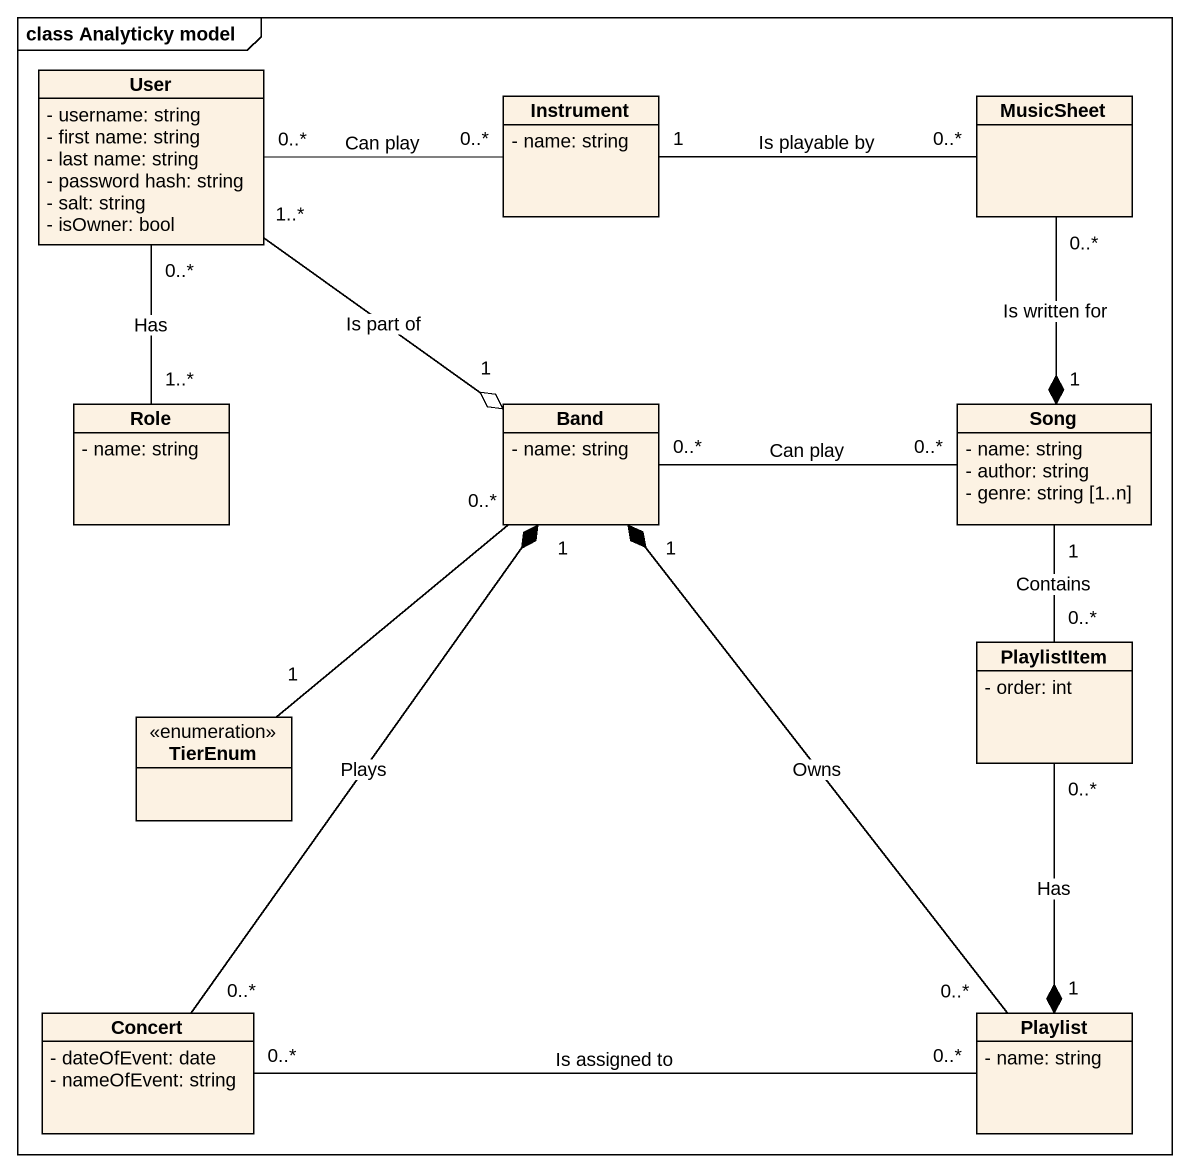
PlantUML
@startuml
mainframe class Analyticky model
hide circle
hide empty members
skinparam classAttributeIconSize 0
class User {
  - username: string
  - first name: string
  - last name: string
  - password hash: string
  - salt: string
  - isOwner: bool
}
class Instrument {
  - name: string
}
class MusicSheet
class Role {
  - name: string
}
class Band {
  - name: string
}
class Song {
  - name: string
  - author: string
  - genre: string [1..n]
}
class PlaylistItem {
  - order: int
}
enum TierEnum
class Concert {
  - dateOfEvent: date
  - nameOfEvent: string
}
class Playlist {
  - name: string
}
User "0..*" -right- "0..*" Instrument : Can play
User "0..*" -- "1..*" Role : Has
User "1..*" --o "1" Band : Is part of
MusicSheet "0..*" -left- "1" Instrument : Is playable by
MusicSheet "0..*" --* "1" Song : Is written for
Band "0..*" -right- "0..*" Song : Can play
Song "1" -- "0..*" PlaylistItem : Contains
PlaylistItem "0..*" --* "1" Playlist : Has
TierEnum "1" -up- "0..*" Band
Concert "0..*" -up-* "1" Band : Plays
Playlist "0..*" -up-* "1" Band : Owns
Playlist "0..*" -left- "0..*" Concert : Is assigned to
@enduml
